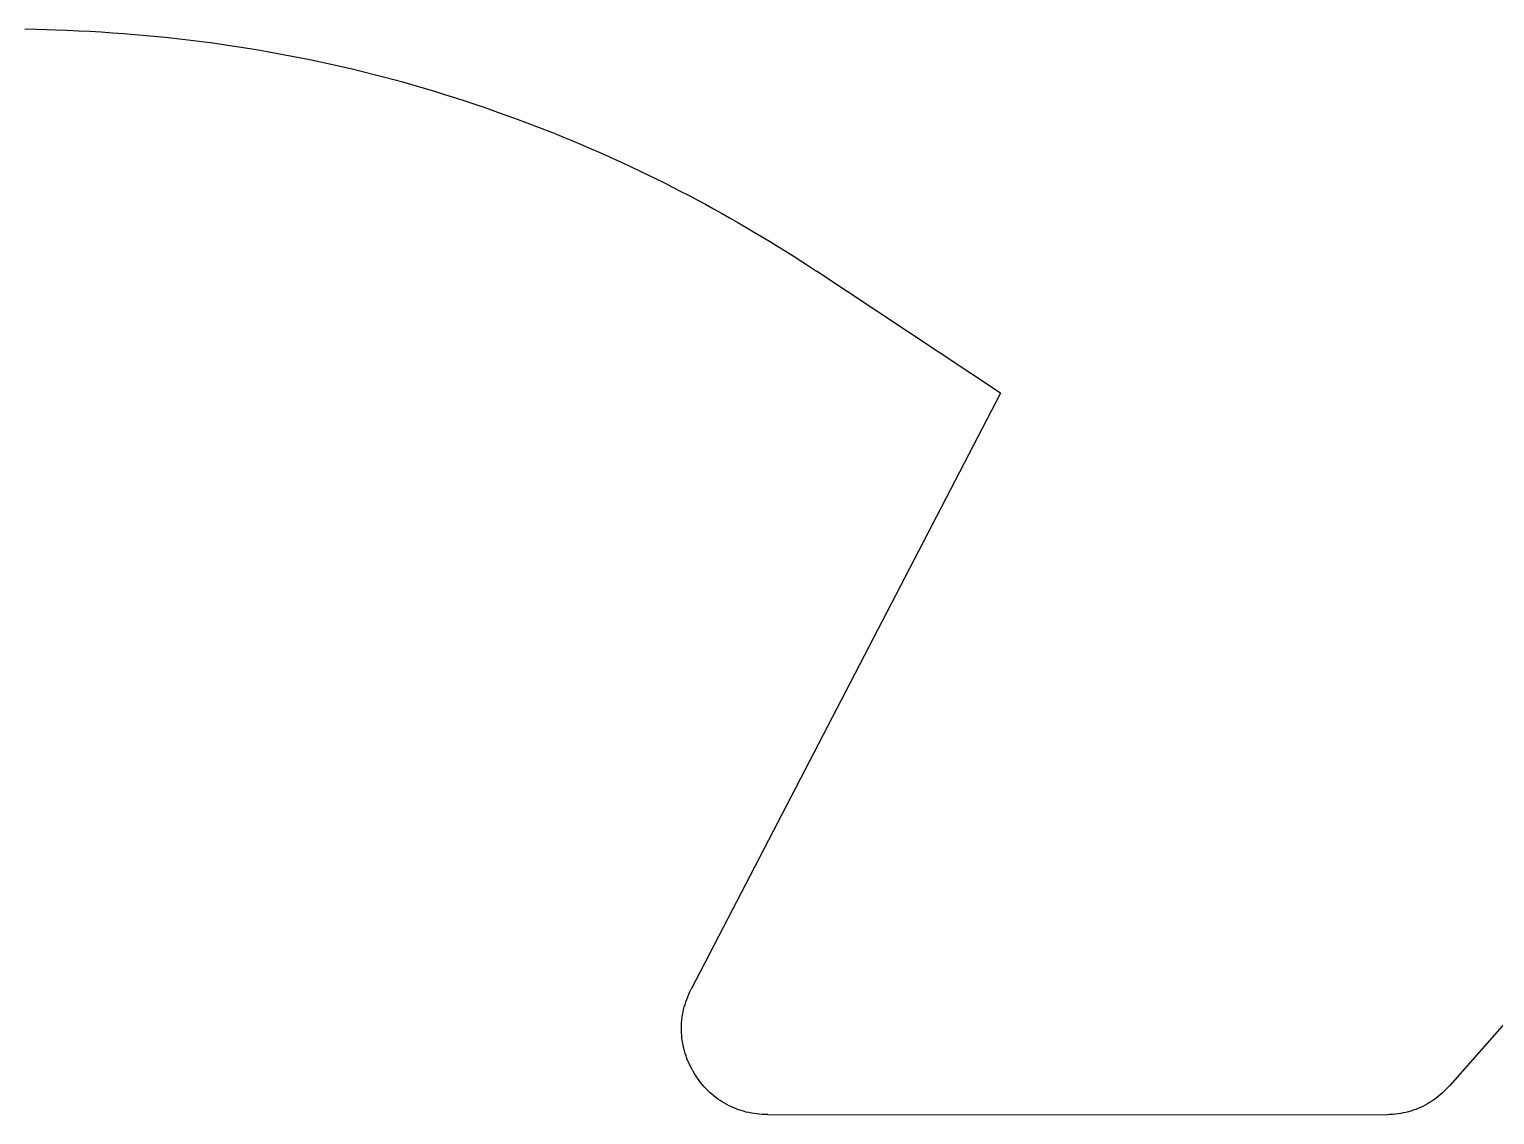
# Model space of a CAD drawing. Header units: millimetres. Extents: x -180 to 2481, y -290 to 1167.
# Drawn here: x 794 to 865.5, y 1023.6 to 1076.6 of the extents above; entities that cross this region are included whole.
import ezdxf

# ---------------------------------------------------------------- set-up
doc = ezdxf.new("R2010")
doc.units = ezdxf.units.MM

# ---------------------------------------------------------------- blocks, each defined once
blk = doc.blocks.new('Cargo Text')
at = {"color": 7, "ltscale": 0.003161}
for p, q in [((32.855252, 52.212055), (32.751265, 52.140091)), ((33.405634, 52.520166), (33.291631, 52.46552)), ((30.994864, 49.163338), (30.982366, 49.037535))]:
    blk.add_line(p, q, dxfattribs=at)
at = {"color": 7, "ltscale": 0.003157}
for p, q in [((32.961323, 52.280604), (32.855252, 52.212055)), ((33.291631, 52.46552), (33.179551, 52.407361)), ((30.968879, 48.659232), (30.972382, 48.532988)), ((30.982366, 49.037535), (30.97387, 48.911552))]:
    blk.add_line(p, q, dxfattribs=at)
at = {"color": 7, "ltscale": 0.003155}
for p, q in [((33.069436, 52.345714), (32.961323, 52.280604)), ((33.179551, 52.407361), (33.069436, 52.345714)), ((30.969375, 48.785435), (30.968879, 48.659232)), ((30.97387, 48.911552), (30.969375, 48.785435))]:
    blk.add_line(p, q, dxfattribs=at)
at = {"color": 7, "ltscale": 0.003166}
for p, q in [((33.521523, 52.57127), (33.405634, 52.520166)), ((31.011368, 49.288913), (30.994864, 49.163338))]:
    blk.add_line(p, q, dxfattribs=at)
at = {"color": 7, "ltscale": 0.003174}
for p, q in [((33.639258, 52.618803), (33.521523, 52.57127)), ((31.031881, 49.414212), (31.011368, 49.288913))]:
    blk.add_line(p, q, dxfattribs=at)
at = {"color": 7, "ltscale": 0.003184}
for p, q in [((33.758799, 52.662738), (33.639258, 52.618803)), ((31.056408, 49.539186), (31.031881, 49.414212))]:
    blk.add_line(p, q, dxfattribs=at)
at = {"color": 7, "ltscale": 0.003196}
for p, q in [((33.880107, 52.703041), (33.758799, 52.662738)), ((31.084956, 49.663784), (31.056408, 49.539186))]:
    blk.add_line(p, q, dxfattribs=at)
at = {"color": 7, "ltscale": 0.003209}
for p, q in [((34.003141, 52.739682), (33.880107, 52.703041)), ((31.117529, 49.787956), (31.084956, 49.663784))]:
    blk.add_line(p, q, dxfattribs=at)
at = {"color": 7, "ltscale": 0.003225}
for p, q in [((34.127857, 52.772628), (34.003141, 52.739682)), ((31.154136, 49.911647), (31.117529, 49.787956))]:
    blk.add_line(p, q, dxfattribs=at)
at = {"color": 7, "ltscale": 0.003242}
for p, q in [((34.254215, 52.801844), (34.127857, 52.772628)), ((31.194781, 50.034805), (31.154136, 49.911647))]:
    blk.add_line(p, q, dxfattribs=at)
at = {"color": 7, "ltscale": 0.003262}
for p, q in [((34.382169, 52.827295), (34.254215, 52.801844)), ((31.239473, 50.157372), (31.194781, 50.034805))]:
    blk.add_line(p, q, dxfattribs=at)
at = {"color": 7, "ltscale": 0.003283}
for p, q in [((34.511672, 52.848946), (34.382169, 52.827295)), ((31.288218, 50.27929), (31.239473, 50.157372))]:
    blk.add_line(p, q, dxfattribs=at)
at = {"color": 7, "ltscale": 0.003305}
for p, q in [((34.642678, 52.86676), (34.511672, 52.848946)), ((31.341023, 50.4005), (31.288218, 50.27929))]:
    blk.add_line(p, q, dxfattribs=at)
at = {"color": 7, "ltscale": 0.00333}
for p, q in [((34.775135, 52.880699), (34.642678, 52.86676)), ((31.397892, 50.52094), (31.341023, 50.4005))]:
    blk.add_line(p, q, dxfattribs=at)
at = {"color": 7, "ltscale": 0.003356}
for p, q in [((34.908991, 52.890728), (34.775135, 52.880699)), ((31.458831, 50.640545), (31.397892, 50.52094))]:
    blk.add_line(p, q, dxfattribs=at)
at = {"color": 7, "ltscale": 0.003384}
for p, q in [((35.044196, 52.896807), (34.908991, 52.890728)), ((31.523845, 50.759253), (31.458831, 50.640545))]:
    blk.add_line(p, q, dxfattribs=at)
at = {"color": 7, "ltscale": 0.003478}
blk.add_line((35.1833, 52.898902), (35.044196, 52.896807), dxfattribs=at)
at = {"color": 7}
for p, q in [((35.1833, 52.898902), (65.399124, 52.903396)), ((46.5365, 17.724806), (31.443449, 46.788827))]:
    blk.add_line(p, q, dxfattribs=at)
at = {"color": 7, "ltscale": 0.003401}
blk.add_line((65.535099, 52.898763), (65.399124, 52.903396), dxfattribs=at)
at = {"color": 7, "ltscale": 0.00336}
for p, q in [((65.66921, 52.890248), (65.535099, 52.898763)), ((31.757495, 51.129379), (31.682059, 51.018165)), ((31.327627, 47.032579), (31.383503, 46.910351))]:
    blk.add_line(p, q, dxfattribs=at)
at = {"color": 7, "ltscale": 0.003321}
blk.add_line((65.801478, 52.877895), (65.66921, 52.890248), dxfattribs=at)
at = {"color": 7, "ltscale": 0.003286}
for p, q in [((65.931928, 52.861744), (65.801478, 52.877895)), ((31.999535, 51.444074), (31.916287, 51.34236)), ((31.184363, 47.402867), (31.228063, 47.278898))]:
    blk.add_line(p, q, dxfattribs=at)
at = {"color": 7, "ltscale": 0.003255}
blk.add_line((66.060584, 52.841829), (65.931928, 52.861744), dxfattribs=at)
at = {"color": 7, "ltscale": 0.003227}
blk.add_line((66.18747, 52.81818), (66.060584, 52.841829), dxfattribs=at)
at = {"color": 7, "ltscale": 0.003202}
blk.add_line((66.31261, 52.790824), (66.18747, 52.81818), dxfattribs=at)
at = {"color": 7, "ltscale": 0.003182}
blk.add_line((66.436028, 52.75978), (66.31261, 52.790824), dxfattribs=at)
at = {"color": 7, "ltscale": 0.003164}
blk.add_line((66.557748, 52.725065), (66.436028, 52.75978), dxfattribs=at)
at = {"color": 7, "ltscale": 0.003151}
blk.add_line((66.677789, 52.686689), (66.557748, 52.725065), dxfattribs=at)
at = {"color": 7, "ltscale": 0.003141}
blk.add_line((66.796174, 52.644659), (66.677789, 52.686689), dxfattribs=at)
at = {"color": 7, "ltscale": 0.003134}
blk.add_line((66.912922, 52.598975), (66.796174, 52.644659), dxfattribs=at)
at = {"color": 7, "ltscale": 0.003131}
blk.add_line((67.028049, 52.549634), (66.912922, 52.598975), dxfattribs=at)
at = {"color": 7, "ltscale": 0.003132}
blk.add_line((67.141571, 52.496628), (67.028049, 52.549634), dxfattribs=at)
at = {"color": 7, "ltscale": 0.003137}
blk.add_line((67.2535, 52.439943), (67.141571, 52.496628), dxfattribs=at)
at = {"color": 7, "ltscale": 0.003145}
blk.add_line((67.363848, 52.379561), (67.2535, 52.439943), dxfattribs=at)
at = {"color": 7, "ltscale": 0.003156}
blk.add_line((67.472623, 52.31546), (67.363848, 52.379561), dxfattribs=at)
at = {"color": 7, "ltscale": 0.003172}
blk.add_line((67.579829, 52.247615), (67.472623, 52.31546), dxfattribs=at)
at = {"color": 7, "ltscale": 0.003191}
blk.add_line((67.685468, 52.175993), (67.579829, 52.247615), dxfattribs=at)
at = {"color": 7, "ltscale": 0.003265}
for p, q in [((32.08528, 51.542571), (31.999535, 51.444074)), ((31.14471, 47.527298), (31.184363, 47.402867))]:
    blk.add_line(p, q, dxfattribs=at)
at = {"color": 7, "ltscale": 0.003245}
for p, q in [((32.17347, 51.637828), (32.08528, 51.542571)), ((31.109096, 47.652136), (31.14471, 47.527298))]:
    blk.add_line(p, q, dxfattribs=at)
at = {"color": 7, "ltscale": 0.003228}
for p, q in [((32.264055, 51.729821), (32.17347, 51.637828)), ((31.077515, 47.777325), (31.109096, 47.652136))]:
    blk.add_line(p, q, dxfattribs=at)
at = {"color": 7, "ltscale": 0.003212}
for p, q in [((32.356987, 51.81853), (32.264055, 51.729821)), ((31.04996, 47.902813), (31.077515, 47.777325))]:
    blk.add_line(p, q, dxfattribs=at)
at = {"color": 7, "ltscale": 0.003198}
for p, q in [((32.452219, 51.903933), (32.356987, 51.81853)), ((31.026424, 48.028549), (31.04996, 47.902813))]:
    blk.add_line(p, q, dxfattribs=at)
at = {"color": 7, "ltscale": 0.003186}
for p, q in [((32.549706, 51.986009), (32.452219, 51.903933)), ((31.006903, 48.154483), (31.026424, 48.028549))]:
    blk.add_line(p, q, dxfattribs=at)
at = {"color": 7, "ltscale": 0.003176}
for p, q in [((32.649402, 52.064735), (32.549706, 51.986009)), ((30.991392, 48.280567), (31.006903, 48.154483))]:
    blk.add_line(p, q, dxfattribs=at)
at = {"color": 7, "ltscale": 0.003168}
for p, q in [((32.751265, 52.140091), (32.649402, 52.064735)), ((30.979886, 48.40675), (30.991392, 48.280567))]:
    blk.add_line(p, q, dxfattribs=at)
at = {"color": 7, "ltscale": 0.003213}
blk.add_line((67.789539, 52.100562), (67.685468, 52.175993), dxfattribs=at)
at = {"color": 7, "ltscale": 0.003239}
blk.add_line((67.892037, 52.021284), (67.789539, 52.100562), dxfattribs=at)
at = {"color": 7, "ltscale": 0.003269}
blk.add_line((67.992954, 51.938116), (67.892037, 52.021284), dxfattribs=at)
at = {"color": 7, "ltscale": 0.003303}
blk.add_line((68.092279, 51.851016), (67.992954, 51.938116), dxfattribs=at)
at = {"color": 7, "ltscale": 0.00334}
blk.add_line((68.189995, 51.759936), (68.092279, 51.851016), dxfattribs=at)
at = {"color": 7, "ltscale": 0.00338}
blk.add_line((68.286085, 51.664827), (68.189995, 51.759936), dxfattribs=at)
at = {"color": 7, "ltscale": 0.003423}
blk.add_line((68.380489, 51.565675), (68.286085, 51.664827), dxfattribs=at)
at = {"color": 7, "ltscale": 0.002908}
blk.add_line((68.4584, 51.479306), (68.380489, 51.565675), dxfattribs=at)
at = {"color": 7, "ltscale": 0.423076}
blk.add_line((79.6398, 38.776306), (68.4584, 51.479306), dxfattribs=at)
at = {"color": 7, "ltscale": 0.004199}
blk.add_line((31.523845, 50.759253), (31.609341, 50.90384), dxfattribs=at)
at = {"color": 7, "ltscale": 0.003387}
blk.add_line((31.682059, 51.018165), (31.609341, 50.90384), dxfattribs=at)
at = {"color": 7, "ltscale": 0.003333}
blk.add_line((31.835589, 51.237453), (31.757495, 51.129379), dxfattribs=at)
at = {"color": 7, "ltscale": 0.003309}
for p, q in [((31.916287, 51.34236), (31.835589, 51.237453)), ((31.228063, 47.278898), (31.275815, 47.155449))]:
    blk.add_line(p, q, dxfattribs=at)
at = {"color": 7, "ltscale": 0.003162}
blk.add_line((30.972382, 48.532988), (30.979886, 48.40675), dxfattribs=at)
at = {"color": 7, "ltscale": 0.003334}
blk.add_line((31.275815, 47.155449), (31.327627, 47.032579), dxfattribs=at)
at = {"color": 7, "ltscale": 0.003388}
blk.add_line((31.383503, 46.910351), (31.443449, 46.788827), dxfattribs=at)
at = {"color": 7, "ltscale": 0.269554}
blk.add_line((46.5365, 17.724806), (37.5519, 11.763906), dxfattribs=at)
at = {"color": 7, "ltscale": 0.003842}
blk.add_line((24.791, 5.060706), (24.6484, 5.003406), dxfattribs=at)
at = {"color": 7, "ltscale": 0.01287}
blk.add_line((22.846598, 4.332911), (22.363413, 4.15523), dxfattribs=at)
at = {"color": 7, "ltscale": 0.048063}
blk.add_line((24.6484, 5.003406), (22.846598, 4.332911), dxfattribs=at)
at = {"color": 7, "ltscale": 0.012917}
blk.add_line((20.903533, 3.643975), (20.413292, 3.480769), dxfattribs=at)
at = {"color": 7, "ltscale": 0.012903}
blk.add_line((21.391965, 3.81079), (20.903533, 3.643975), dxfattribs=at)
at = {"color": 7, "ltscale": 0.01289}
blk.add_line((21.878591, 3.981209), (21.391965, 3.81079), dxfattribs=at)
at = {"color": 7, "ltscale": 0.012878}
blk.add_line((22.363413, 4.15523), (21.878591, 3.981209), dxfattribs=at)
at = {"color": 7, "ltscale": 0.012999}
blk.add_line((18.434214, 2.864114), (17.934907, 2.719015), dxfattribs=at)
at = {"color": 7, "ltscale": 0.012981}
blk.add_line((18.931705, 3.012844), (18.434214, 2.864114), dxfattribs=at)
at = {"color": 7, "ltscale": 0.012964}
blk.add_line((19.42738, 3.165199), (18.931705, 3.012844), dxfattribs=at)
at = {"color": 7, "ltscale": 0.012948}
blk.add_line((19.921242, 3.321176), (19.42738, 3.165199), dxfattribs=at)
at = {"color": 7, "ltscale": 0.012932}
blk.add_line((20.413292, 3.480769), (19.921242, 3.321176), dxfattribs=at)
at = {"color": 7, "ltscale": 0.0131}
blk.add_line((15.919468, 2.175034), (15.411046, 2.04817), dxfattribs=at)
at = {"color": 7, "ltscale": 0.013078}
blk.add_line((16.426063, 2.305556), (15.919468, 2.175034), dxfattribs=at)
at = {"color": 7, "ltscale": 0.013057}
blk.add_line((16.930833, 2.43973), (16.426063, 2.305556), dxfattribs=at)
at = {"color": 7, "ltscale": 0.013037}
blk.add_line((17.43378, 2.577552), (16.930833, 2.43973), dxfattribs=at)
at = {"color": 7, "ltscale": 0.013018}
blk.add_line((17.934907, 2.719015), (17.43378, 2.577552), dxfattribs=at)
at = {"color": 7, "ltscale": 0.013247}
blk.add_line((12.841468, 1.468966), (12.322044, 1.364197), dxfattribs=at)
at = {"color": 7, "ltscale": 0.013221}
blk.add_line((13.359053, 1.577436), (12.841468, 1.468966), dxfattribs=at)
at = {"color": 7, "ltscale": 0.013195}
blk.add_line((13.874801, 1.689598), (13.359053, 1.577436), dxfattribs=at)
at = {"color": 7, "ltscale": 0.01317}
blk.add_line((14.388715, 1.805446), (13.874801, 1.689598), dxfattribs=at)
at = {"color": 7, "ltscale": 0.013146}
blk.add_line((14.900796, 1.924972), (14.388715, 1.805446), dxfattribs=at)
at = {"color": 7, "ltscale": 0.013123}
blk.add_line((15.411046, 2.04817), (14.900796, 1.924972), dxfattribs=at)
at = {"color": 7, "ltscale": 0.013485}
blk.add_line((8.634444, 0.735094), (8.100246, 0.660223), dxfattribs=at)
at = {"color": 7, "ltscale": 0.013453}
blk.add_line((9.166789, 0.813733), (8.634444, 0.735094), dxfattribs=at)
at = {"color": 7, "ltscale": 0.013421}
blk.add_line((9.697283, 0.896132), (9.166789, 0.813733), dxfattribs=at)
at = {"color": 7, "ltscale": 0.01339}
blk.add_line((10.225928, 0.98228), (9.697283, 0.896132), dxfattribs=at)
at = {"color": 7, "ltscale": 0.01336}
blk.add_line((10.752724, 1.072169), (10.225928, 0.98228), dxfattribs=at)
at = {"color": 7, "ltscale": 0.013331}
blk.add_line((11.277674, 1.16579), (10.752724, 1.072169), dxfattribs=at)
at = {"color": 7, "ltscale": 0.013302}
blk.add_line((11.800781, 1.263136), (11.277674, 1.16579), dxfattribs=at)
at = {"color": 7, "ltscale": 0.013274}
blk.add_line((12.322044, 1.364197), (11.800781, 1.263136), dxfattribs=at)
at = {"color": 7, "ltscale": 0.013386}
blk.add_line((-0.000003, 0.000088), (-0.535286, -0.013248), dxfattribs=at)
at = {"color": 7, "ltscale": 0.010658}
blk.add_line((0.426113, 0.013331), (-0.000003, 0.000088), dxfattribs=at)
at = {"color": 7, "ltscale": 0.014017}
blk.add_line((0.986393, 0.034366), (0.426113, 0.013331), dxfattribs=at)
at = {"color": 7, "ltscale": 0.013974}
blk.add_line((1.544804, 0.059319), (0.986393, 0.034366), dxfattribs=at)
at = {"color": 7, "ltscale": 0.013932}
blk.add_line((2.101347, 0.088179), (1.544804, 0.059319), dxfattribs=at)
at = {"color": 7, "ltscale": 0.013891}
blk.add_line((2.656021, 0.120933), (2.101347, 0.088179), dxfattribs=at)
at = {"color": 7, "ltscale": 0.01385}
blk.add_line((3.208828, 0.15757), (2.656021, 0.120933), dxfattribs=at)
at = {"color": 7, "ltscale": 0.013811}
blk.add_line((3.759769, 0.198079), (3.208828, 0.15757), dxfattribs=at)
at = {"color": 7, "ltscale": 0.013772}
blk.add_line((4.308845, 0.242449), (3.759769, 0.198079), dxfattribs=at)
at = {"color": 7, "ltscale": 0.013733}
blk.add_line((4.856056, 0.290667), (4.308845, 0.242449), dxfattribs=at)
at = {"color": 7, "ltscale": 0.013696}
blk.add_line((5.401405, 0.342725), (4.856056, 0.290667), dxfattribs=at)
at = {"color": 7, "ltscale": 0.013659}
blk.add_line((5.944891, 0.39861), (5.401405, 0.342725), dxfattribs=at)
at = {"color": 7, "ltscale": 0.013623}
blk.add_line((6.486517, 0.458313), (5.944891, 0.39861), dxfattribs=at)
at = {"color": 7, "ltscale": 0.013587}
blk.add_line((7.026284, 0.521822), (6.486517, 0.458313), dxfattribs=at)
at = {"color": 7, "ltscale": 0.013553}
blk.add_line((7.564193, 0.589129), (7.026284, 0.521822), dxfattribs=at)
at = {"color": 7, "ltscale": 0.013519}
blk.add_line((8.100246, 0.660223), (7.564193, 0.589129), dxfattribs=at)
at = {"color": 7, "ltscale": 0.013149}
blk.add_line((-0.535286, -0.013248), (-1.06118, -0.022313), dxfattribs=at)
at = {"color": 7}
blk.add_arc((-1.576032, 70.753776), 70.787003, 291.868899, 303.556284, dxfattribs=at)

msp = doc.modelspace()

# ---------------------------------------------------------------- block references
at = {"xscale": -1, "rotation": 180}
msp.add_blockref('Cargo Text', (794.894, 1076.54), dxfattribs=at)

doc.saveas('drawing.dxf')
